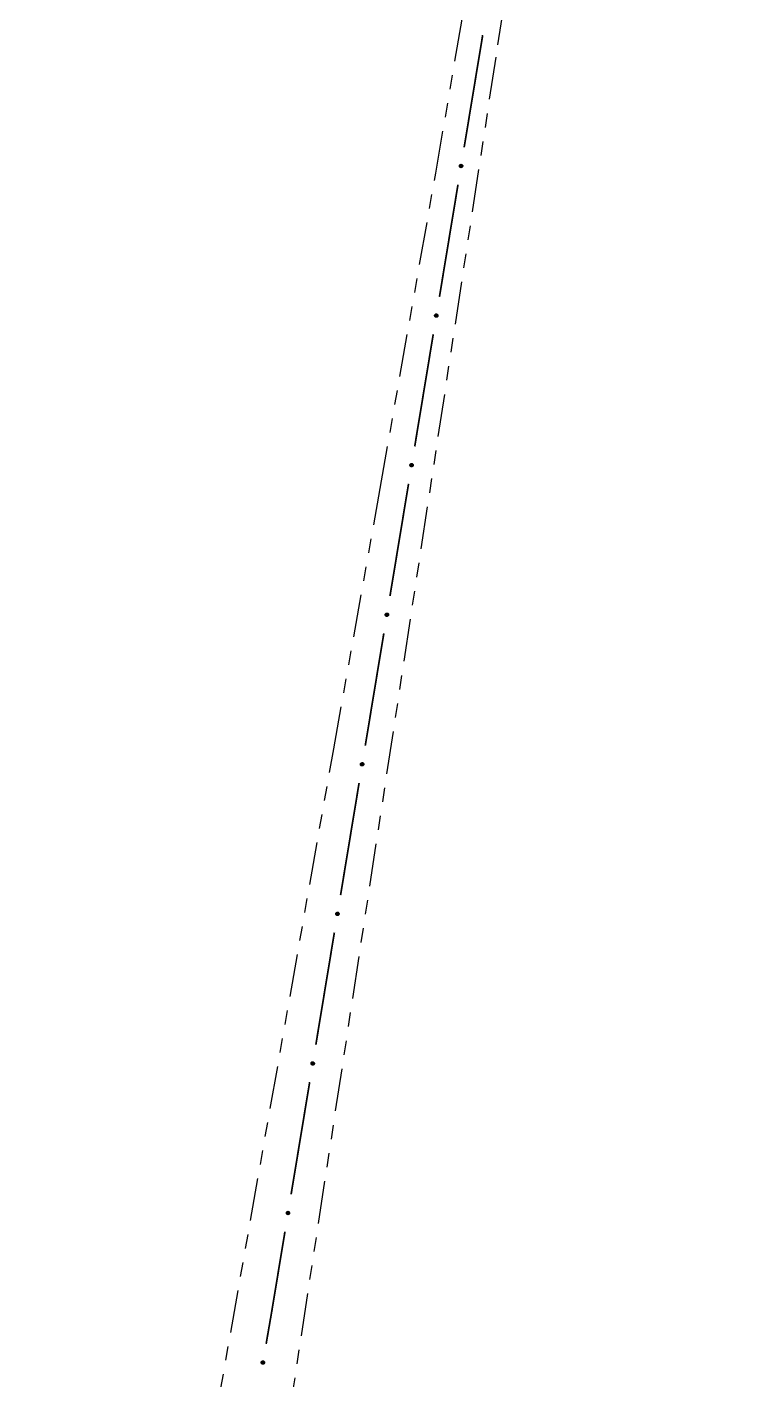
# Model space of a CAD drawing. Extents: x 211453 to 215163, y 4877397 to 4881305.
# Drawn here: x 212484.9 to 212561.8, y 4878520.8 to 4878663.6 of the extents above; entities that cross this region are included whole.
import ezdxf

# ---------------------------------------------------------------- set-up
doc = ezdxf.new("R2010")
doc.units = 0
doc.header["$LTSCALE"] = 1.5
doc.header["$MEASUREMENT"] = 0
doc.linetypes.add('TRACO_25', pattern=[8, 3, -1, 1, -1, 1, -1])
doc.layers.add('SV-EIXO-RUA-N-PAV', color=6, linetype='CONTINUOUS')
doc.layers.add('SV-RUA-NAO-PAV', color=7, linetype='CONTINUOUS')

msp = doc.modelspace()

# ---------------------------------------------------------------- linework, layer by layer
at = {"layer": 'SV-EIXO-RUA-N-PAV', "const_width": 0.18}
for points in [[(212531.019325, 4878650.899553), (212532.976375, 4878662.738892)], [(212528.409926, 4878635.113767), (212530.366976, 4878646.953106)], [(212525.800527, 4878619.327981), (212527.757577, 4878631.167321)], [(212523.191128, 4878603.542195), (212525.148178, 4878615.381535)], [(212520.581729, 4878587.756409), (212522.538779, 4878599.595749)], [(212517.97233, 4878571.970623), (212519.929379, 4878583.809963)], [(212515.362931, 4878556.184837), (212517.31998, 4878568.024177)], [(212512.753532, 4878540.399052), (212514.710581, 4878552.238391)], [(212510.728028, 4878528.145591), (212512.101182, 4878536.452605)], [(212510.628928, 4878527.573857), (212510.728028, 4878528.145591)], [(212510.116568, 4878524.617933), (212510.628928, 4878527.573857)]]:
    msp.add_lwpolyline(points, dxfattribs=at)
at = {"layer": 'SV-EIXO-RUA-N-PAV'}
for points in [[(212530.561111, 4878648.802526), (212530.53207, 4878648.841879), (212530.515158, 4878648.881639), (212530.510598, 4878648.918861), (212530.515144, 4878648.952804), (212530.523707, 4878648.987006), (212530.539947, 4878649.019583), (212530.565982, 4878649.051748), (212530.605254, 4878649.081157), (212530.647123, 4878649.095805), (212530.683376, 4878649.102228), (212530.719043, 4878649.099525), (212530.752128, 4878649.090651), (212530.78541, 4878649.072662), (212530.817748, 4878649.04596), (212530.846365, 4878649.005755), (212530.862677, 4878648.966661), (212530.866143, 4878648.930543), (212530.863199, 4878648.894703), (212530.854039, 4878648.859891), (212530.837912, 4878648.828004), (212530.810969, 4878648.795493), (212530.770913, 4878648.767774), (212530.732107, 4878648.751059), (212530.696047, 4878648.747087), (212530.660827, 4878648.75078), (212530.626419, 4878648.758951), (212530.592992, 4878648.773913), (212530.561111, 4878648.802526)], [(212527.951712, 4878633.01674), (212527.922671, 4878633.056093), (212527.905759, 4878633.095853), (212527.901199, 4878633.133075), (212527.905745, 4878633.167018), (212527.914308, 4878633.20122), (212527.930548, 4878633.233797), (212527.956582, 4878633.265962), (212527.995855, 4878633.295371), (212528.037724, 4878633.310019), (212528.073977, 4878633.316442), (212528.109644, 4878633.313739), (212528.142729, 4878633.304865), (212528.176011, 4878633.286876), (212528.208349, 4878633.260175), (212528.236966, 4878633.219969), (212528.253278, 4878633.180876), (212528.256744, 4878633.144757), (212528.2538, 4878633.108917), (212528.24464, 4878633.074105), (212528.228513, 4878633.042218), (212528.20157, 4878633.009707), (212528.161514, 4878632.981988), (212528.122708, 4878632.965273), (212528.086647, 4878632.961301), (212528.051428, 4878632.964994), (212528.01702, 4878632.973165), (212527.983593, 4878632.988127), (212527.951712, 4878633.01674)], [(212525.342313, 4878617.230954), (212525.313272, 4878617.270307), (212525.29636, 4878617.310067), (212525.2918, 4878617.347289), (212525.296346, 4878617.381232), (212525.304909, 4878617.415434), (212525.321149, 4878617.448011), (212525.347183, 4878617.480176), (212525.386455, 4878617.509585), (212525.428325, 4878617.524233), (212525.464578, 4878617.530656), (212525.500245, 4878617.527953), (212525.53333, 4878617.519079), (212525.566612, 4878617.50109), (212525.59895, 4878617.474389), (212525.627566, 4878617.434183), (212525.643879, 4878617.39509), (212525.647345, 4878617.358971), (212525.644401, 4878617.323131), (212525.635241, 4878617.288319), (212525.619114, 4878617.256432), (212525.592171, 4878617.223921), (212525.552115, 4878617.196202), (212525.513309, 4878617.179487), (212525.477248, 4878617.175515), (212525.442029, 4878617.179208), (212525.407621, 4878617.187379), (212525.374194, 4878617.202341), (212525.342313, 4878617.230954)], [(212522.732914, 4878601.445168), (212522.703873, 4878601.484521), (212522.686961, 4878601.524281), (212522.682401, 4878601.561503), (212522.686947, 4878601.595446), (212522.69551, 4878601.629648), (212522.71175, 4878601.662225), (212522.737784, 4878601.69439), (212522.777056, 4878601.723799), (212522.818926, 4878601.738447), (212522.855179, 4878601.74487), (212522.890846, 4878601.742168), (212522.923931, 4878601.733293), (212522.957213, 4878601.715304), (212522.989551, 4878601.688603), (212523.018167, 4878601.648397), (212523.03448, 4878601.609304), (212523.037946, 4878601.573185), (212523.035002, 4878601.537345), (212523.025842, 4878601.502533), (212523.009715, 4878601.470646), (212522.982772, 4878601.438135), (212522.942716, 4878601.410417), (212522.90391, 4878601.393701), (212522.867849, 4878601.389729), (212522.83263, 4878601.393423), (212522.798222, 4878601.401594), (212522.764795, 4878601.416555), (212522.732914, 4878601.445168)], [(212520.123515, 4878585.659382), (212520.094474, 4878585.698735), (212520.077562, 4878585.738495), (212520.073002, 4878585.775718), (212520.077548, 4878585.80966), (212520.086111, 4878585.843862), (212520.102351, 4878585.87644), (212520.128385, 4878585.908604), (212520.167657, 4878585.938013), (212520.209527, 4878585.952661), (212520.24578, 4878585.959085), (212520.281447, 4878585.956382), (212520.314532, 4878585.947507), (212520.347814, 4878585.929518), (212520.380152, 4878585.902817), (212520.408768, 4878585.862612), (212520.425081, 4878585.823518), (212520.428547, 4878585.787399), (212520.425603, 4878585.751559), (212520.416443, 4878585.716747), (212520.400316, 4878585.68486), (212520.373373, 4878585.652349), (212520.333317, 4878585.624631), (212520.294511, 4878585.607916), (212520.25845, 4878585.603943), (212520.223231, 4878585.607637), (212520.188823, 4878585.615808), (212520.155396, 4878585.63077), (212520.123515, 4878585.659382)], [(212517.514116, 4878569.873596), (212517.485075, 4878569.912949), (212517.468163, 4878569.952709), (212517.463603, 4878569.989932), (212517.468149, 4878570.023875), (212517.476712, 4878570.058076), (212517.492952, 4878570.090654), (212517.518986, 4878570.122818), (212517.558258, 4878570.152227), (212517.600128, 4878570.166875), (212517.636381, 4878570.173299), (212517.672047, 4878570.170596), (212517.705133, 4878570.161721), (212517.738415, 4878570.143732), (212517.770753, 4878570.117031), (212517.799369, 4878570.076826), (212517.815682, 4878570.037732), (212517.819148, 4878570.001613), (212517.816204, 4878569.965773), (212517.807043, 4878569.930961), (212517.790917, 4878569.899074), (212517.763974, 4878569.866563), (212517.723918, 4878569.838845), (212517.685112, 4878569.82213), (212517.649051, 4878569.818157), (212517.613832, 4878569.821851), (212517.579424, 4878569.830022), (212517.545997, 4878569.844984), (212517.514116, 4878569.873596)], [(212514.904717, 4878554.08781), (212514.875676, 4878554.127163), (212514.858764, 4878554.166924), (212514.854204, 4878554.204146), (212514.85875, 4878554.238089), (212514.867313, 4878554.27229), (212514.883553, 4878554.304868), (212514.909587, 4878554.337032), (212514.948859, 4878554.366441), (212514.990729, 4878554.381089), (212515.026982, 4878554.387513), (212515.062648, 4878554.38481), (212515.095734, 4878554.375935), (212515.129016, 4878554.357946), (212515.161354, 4878554.331245), (212515.18997, 4878554.29104), (212515.206283, 4878554.251946), (212515.209749, 4878554.215827), (212515.206805, 4878554.179987), (212515.197644, 4878554.145175), (212515.181518, 4878554.113288), (212515.154575, 4878554.080777), (212515.114518, 4878554.053059), (212515.075713, 4878554.036344), (212515.039652, 4878554.032372), (212515.004433, 4878554.036065), (212514.970025, 4878554.044236), (212514.936598, 4878554.059198), (212514.904717, 4878554.08781)], [(212512.295318, 4878538.302024), (212512.266277, 4878538.341377), (212512.249365, 4878538.381138), (212512.244805, 4878538.41836), (212512.249351, 4878538.452303), (212512.257914, 4878538.486504), (212512.274154, 4878538.519082), (212512.300188, 4878538.551247), (212512.33946, 4878538.580656), (212512.38133, 4878538.595303), (212512.417583, 4878538.601727), (212512.453249, 4878538.599024), (212512.486335, 4878538.590149), (212512.519617, 4878538.572161), (212512.551955, 4878538.545459), (212512.580571, 4878538.505254), (212512.596884, 4878538.46616), (212512.60035, 4878538.430041), (212512.597405, 4878538.394202), (212512.588245, 4878538.359389), (212512.572119, 4878538.327502), (212512.545176, 4878538.294991), (212512.505119, 4878538.267273), (212512.466314, 4878538.250558), (212512.430253, 4878538.246586), (212512.395034, 4878538.250279), (212512.360626, 4878538.25845), (212512.327199, 4878538.273412), (212512.295318, 4878538.302024)], [(212509.641992, 4878522.524547), (212509.61326, 4878522.564126), (212509.596659, 4878522.604017), (212509.592389, 4878522.641274), (212509.5972, 4878522.67518), (212509.60603, 4878522.709314), (212509.622524, 4878522.741764), (212509.648808, 4878522.773724), (212509.688309, 4878522.802826), (212509.730291, 4878522.817146), (212509.766594, 4878522.823286), (212509.802238, 4878522.820305), (212509.835253, 4878522.811172), (212509.868394, 4878522.792924), (212509.900522, 4878522.765971), (212509.928824, 4878522.725543), (212509.944831, 4878522.686324), (212509.948014, 4878522.650179), (212509.94479, 4878522.614363), (212509.935359, 4878522.579624), (212509.918984, 4878522.547864), (212509.891788, 4878522.515564), (212509.851516, 4878522.488159), (212509.812581, 4878522.471747), (212509.77649, 4878522.468057), (212509.741301, 4878522.472025), (212509.706958, 4878522.480465), (212509.673648, 4878522.495687), (212509.641992, 4878522.524547)]]:
    msp.add_lwpolyline(points, close=True, dxfattribs=at)
for points in [[(212530.515158, 4878648.881639), (212530.523707, 4878648.987006)], [(212530.522332, 4878648.864503), (212530.531357, 4878648.994399)], [(212530.53207, 4878648.841879), (212530.539947, 4878649.019583)], [(212530.546164, 4878648.824604), (212530.552174, 4878649.0283)], [(212530.561111, 4878648.802526), (212530.565982, 4878649.051748)], [(212530.578963, 4878648.788756), (212530.586899, 4878649.062669)], [(212530.592992, 4878648.773913), (212530.605254, 4878649.081157)], [(212530.610616, 4878648.771076), (212530.625006, 4878649.08403)], [(212530.626419, 4878648.758951), (212530.647123, 4878649.095805)], [(212530.64316, 4878648.758781), (212530.662679, 4878649.094399)], [(212530.660827, 4878648.75078), (212530.683376, 4878649.102228)], [(212530.679286, 4878648.751426), (212530.703501, 4878649.098716)], [(212530.696047, 4878648.747087), (212530.719043, 4878649.099525)], [(212530.715402, 4878648.752372), (212530.735588, 4878649.092029)], [(212530.732107, 4878648.751059), (212530.752128, 4878649.090651)], [(212530.752852, 4878648.761395), (212530.769033, 4878649.076819)], [(212530.770913, 4878648.767774), (212530.78541, 4878649.072662)], [(212530.790058, 4878648.785671), (212530.801588, 4878649.056224)], [(212530.810969, 4878648.795493), (212530.817748, 4878649.04596)], [(212530.822992, 4878648.817569), (212530.831249, 4878649.018128)], [(212530.837912, 4878648.828004), (212530.846365, 4878649.005755)], [(212530.846056, 4878648.848333), (212530.853957, 4878648.979799)], [(212530.854039, 4878648.859891), (212530.862677, 4878648.966661)], [(212527.905759, 4878633.095853), (212527.914308, 4878633.20122)], [(212527.912933, 4878633.078717), (212527.921958, 4878633.208614)], [(212527.922671, 4878633.056093), (212527.930548, 4878633.233797)], [(212527.936765, 4878633.038818), (212527.942775, 4878633.242515)], [(212527.951712, 4878633.01674), (212527.956582, 4878633.265962)], [(212527.969564, 4878633.00297), (212527.9775, 4878633.276883)], [(212527.983593, 4878632.988127), (212527.995855, 4878633.295371)], [(212528.001217, 4878632.98529), (212528.015607, 4878633.298244)], [(212528.01702, 4878632.973165), (212528.037724, 4878633.310019)], [(212528.033761, 4878632.972995), (212528.05328, 4878633.308613)], [(212528.051428, 4878632.964994), (212528.073977, 4878633.316442)], [(212528.069887, 4878632.965641), (212528.094102, 4878633.31293)], [(212528.086647, 4878632.961301), (212528.109644, 4878633.313739)], [(212528.106003, 4878632.966586), (212528.126189, 4878633.306243)], [(212528.122708, 4878632.965273), (212528.142729, 4878633.304865)], [(212528.143453, 4878632.975609), (212528.159634, 4878633.291033)], [(212528.161514, 4878632.981988), (212528.176011, 4878633.286876)], [(212528.180659, 4878632.999885), (212528.192189, 4878633.270438)], [(212528.20157, 4878633.009707), (212528.208349, 4878633.260175)], [(212528.213593, 4878633.031784), (212528.22185, 4878633.232342)], [(212528.228513, 4878633.042218), (212528.236966, 4878633.219969)], [(212528.236657, 4878633.062547), (212528.244558, 4878633.194013)], [(212528.24464, 4878633.074105), (212528.253278, 4878633.180876)], [(212525.29636, 4878617.310067), (212525.304909, 4878617.415434)], [(212525.303534, 4878617.292931), (212525.312559, 4878617.422828)], [(212525.313272, 4878617.270307), (212525.321149, 4878617.448011)], [(212525.327366, 4878617.253032), (212525.333376, 4878617.456729)], [(212525.342313, 4878617.230954), (212525.347183, 4878617.480176)], [(212525.360165, 4878617.217184), (212525.368101, 4878617.491097)], [(212525.374194, 4878617.202341), (212525.386455, 4878617.509585)], [(212525.391818, 4878617.199504), (212525.406208, 4878617.512458)], [(212525.407621, 4878617.187379), (212525.428325, 4878617.524233)], [(212525.424362, 4878617.187209), (212525.443881, 4878617.522827)], [(212525.442029, 4878617.179208), (212525.464578, 4878617.530656)], [(212525.460488, 4878617.179855), (212525.484702, 4878617.527144)], [(212525.477248, 4878617.175515), (212525.500245, 4878617.527953)], [(212525.496604, 4878617.1808), (212525.51679, 4878617.520457)], [(212525.513309, 4878617.179487), (212525.53333, 4878617.519079)], [(212525.534054, 4878617.189823), (212525.550235, 4878617.505247)], [(212525.552115, 4878617.196202), (212525.566612, 4878617.50109)], [(212525.57126, 4878617.214099), (212525.58279, 4878617.484652)], [(212525.592171, 4878617.223921), (212525.59895, 4878617.474389)], [(212525.604194, 4878617.245998), (212525.612451, 4878617.446556)], [(212525.619114, 4878617.256432), (212525.627566, 4878617.434183)], [(212525.627258, 4878617.276761), (212525.635159, 4878617.408227)], [(212525.635241, 4878617.288319), (212525.643879, 4878617.39509)], [(212522.686961, 4878601.524281), (212522.69551, 4878601.629648)], [(212522.694135, 4878601.507145), (212522.70316, 4878601.637042)], [(212522.703873, 4878601.484521), (212522.71175, 4878601.662225)], [(212522.717966, 4878601.467246), (212522.723977, 4878601.670943)], [(212522.732914, 4878601.445168), (212522.737784, 4878601.69439)], [(212522.750766, 4878601.431398), (212522.758702, 4878601.705311)], [(212522.764795, 4878601.416555), (212522.777056, 4878601.723799)], [(212522.782419, 4878601.413718), (212522.796809, 4878601.726672)], [(212522.798222, 4878601.401594), (212522.818926, 4878601.738447)], [(212522.814963, 4878601.401423), (212522.834482, 4878601.737042)], [(212522.83263, 4878601.393423), (212522.855179, 4878601.74487)], [(212522.851089, 4878601.394069), (212522.875303, 4878601.741358)], [(212522.867849, 4878601.389729), (212522.890846, 4878601.742168)], [(212522.887205, 4878601.395014), (212522.907391, 4878601.734671)], [(212522.90391, 4878601.393701), (212522.923931, 4878601.733293)], [(212522.924655, 4878601.404037), (212522.940836, 4878601.719461)], [(212522.942716, 4878601.410417), (212522.957213, 4878601.715304)], [(212522.961861, 4878601.428314), (212522.973391, 4878601.698866)], [(212522.982772, 4878601.438135), (212522.989551, 4878601.688603)], [(212522.994794, 4878601.460212), (212523.003052, 4878601.66077)], [(212523.009715, 4878601.470646), (212523.018167, 4878601.648397)], [(212523.017859, 4878601.490975), (212523.02576, 4878601.622441)], [(212523.025842, 4878601.502533), (212523.03448, 4878601.609304)], [(212520.077562, 4878585.738495), (212520.086111, 4878585.843862)], [(212520.084736, 4878585.721359), (212520.09376, 4878585.851256)], [(212520.094474, 4878585.698735), (212520.102351, 4878585.87644)], [(212520.108567, 4878585.681461), (212520.114578, 4878585.885157)], [(212520.123515, 4878585.659382), (212520.128385, 4878585.908604)], [(212520.141367, 4878585.645612), (212520.149303, 4878585.919525)], [(212520.155396, 4878585.63077), (212520.167657, 4878585.938013)], [(212520.17302, 4878585.627932), (212520.18741, 4878585.940887)], [(212520.188823, 4878585.615808), (212520.209527, 4878585.952661)], [(212520.205564, 4878585.615638), (212520.225083, 4878585.951256)], [(212520.223231, 4878585.607637), (212520.24578, 4878585.959085)], [(212520.24169, 4878585.608283), (212520.265904, 4878585.955572)], [(212520.25845, 4878585.603943), (212520.281447, 4878585.956382)], [(212520.277805, 4878585.609228), (212520.297992, 4878585.948885)], [(212520.294511, 4878585.607916), (212520.314532, 4878585.947507)], [(212520.315256, 4878585.618251), (212520.331437, 4878585.933675)], [(212520.333317, 4878585.624631), (212520.347814, 4878585.929518)], [(212520.352462, 4878585.642528), (212520.363991, 4878585.913081)], [(212520.373373, 4878585.652349), (212520.380152, 4878585.902817)], [(212520.385395, 4878585.674426), (212520.393653, 4878585.874984)], [(212520.400316, 4878585.68486), (212520.408768, 4878585.862612)], [(212520.40846, 4878585.705189), (212520.416361, 4878585.836655)], [(212520.416443, 4878585.716747), (212520.425081, 4878585.823518)], [(212517.468163, 4878569.952709), (212517.476712, 4878570.058076)], [(212517.475337, 4878569.935573), (212517.484361, 4878570.06547)], [(212517.485075, 4878569.912949), (212517.492952, 4878570.090654)], [(212517.499168, 4878569.895675), (212517.505179, 4878570.099371)], [(212517.514116, 4878569.873596), (212517.518986, 4878570.122818)], [(212517.531968, 4878569.859826), (212517.539904, 4878570.133739)], [(212517.545997, 4878569.844984), (212517.558258, 4878570.152227)], [(212517.563621, 4878569.842146), (212517.578011, 4878570.155101)], [(212517.579424, 4878569.830022), (212517.600128, 4878570.166875)], [(212517.596165, 4878569.829852), (212517.615684, 4878570.16547)], [(212517.613832, 4878569.821851), (212517.636381, 4878570.173299)], [(212517.632291, 4878569.822497), (212517.656505, 4878570.169786)], [(212517.649051, 4878569.818157), (212517.672047, 4878570.170596)], [(212517.668406, 4878569.823442), (212517.688593, 4878570.163099)], [(212517.685112, 4878569.82213), (212517.705133, 4878570.161721)], [(212517.705857, 4878569.832465), (212517.722038, 4878570.147889)], [(212517.723918, 4878569.838845), (212517.738415, 4878570.143732)], [(212517.743063, 4878569.856742), (212517.754592, 4878570.127295)], [(212517.763974, 4878569.866563), (212517.770753, 4878570.117031)], [(212517.775996, 4878569.88864), (212517.784254, 4878570.089199)], [(212517.790917, 4878569.899074), (212517.799369, 4878570.076826)], [(212517.799061, 4878569.919403), (212517.806962, 4878570.050869)], [(212517.807043, 4878569.930961), (212517.815682, 4878570.037732)], [(212514.858764, 4878554.166924), (212514.867313, 4878554.27229)], [(212514.865938, 4878554.149787), (212514.874962, 4878554.279684)], [(212514.875676, 4878554.127163), (212514.883553, 4878554.304868)], [(212514.889769, 4878554.109889), (212514.89578, 4878554.313585)], [(212514.904717, 4878554.08781), (212514.909587, 4878554.337032)], [(212514.922569, 4878554.07404), (212514.930505, 4878554.347953)], [(212514.936598, 4878554.059198), (212514.948859, 4878554.366441)], [(212514.954222, 4878554.05636), (212514.968612, 4878554.369315)], [(212514.970025, 4878554.044236), (212514.990729, 4878554.381089)], [(212514.986766, 4878554.044066), (212515.006285, 4878554.379684)], [(212515.004433, 4878554.036065), (212515.026982, 4878554.387513)], [(212515.022892, 4878554.036711), (212515.047106, 4878554.384)], [(212515.039652, 4878554.032372), (212515.062648, 4878554.38481)], [(212515.059007, 4878554.037656), (212515.079194, 4878554.377313)], [(212515.075713, 4878554.036344), (212515.095734, 4878554.375935)], [(212515.096458, 4878554.046679), (212515.112639, 4878554.362103)], [(212515.114518, 4878554.053059), (212515.129016, 4878554.357946)], [(212515.133664, 4878554.070956), (212515.145193, 4878554.341509)], [(212515.154575, 4878554.080777), (212515.161354, 4878554.331245)], [(212515.166597, 4878554.102854), (212515.174855, 4878554.303413)], [(212515.181518, 4878554.113288), (212515.18997, 4878554.29104)], [(212515.189662, 4878554.133617), (212515.197563, 4878554.265083)], [(212515.197644, 4878554.145175), (212515.206283, 4878554.251946)], [(212512.249365, 4878538.381138), (212512.257914, 4878538.486504)], [(212512.256539, 4878538.364001), (212512.265563, 4878538.493898)], [(212512.266277, 4878538.341377), (212512.274154, 4878538.519082)], [(212512.28037, 4878538.324103), (212512.286381, 4878538.527799)], [(212512.295318, 4878538.302024), (212512.300188, 4878538.551247)], [(212512.31317, 4878538.288254), (212512.321106, 4878538.562167)], [(212512.327199, 4878538.273412), (212512.33946, 4878538.580656)], [(212512.344823, 4878538.270574), (212512.359213, 4878538.583529)], [(212512.360626, 4878538.25845), (212512.38133, 4878538.595303)], [(212512.377367, 4878538.25828), (212512.396886, 4878538.593898)], [(212512.395034, 4878538.250279), (212512.417583, 4878538.601727)], [(212512.413493, 4878538.250925), (212512.437707, 4878538.598214)], [(212512.430253, 4878538.246586), (212512.453249, 4878538.599024)], [(212512.449608, 4878538.25187), (212512.469795, 4878538.591527)], [(212512.466314, 4878538.250558), (212512.486335, 4878538.590149)], [(212512.487059, 4878538.260893), (212512.50324, 4878538.576318)], [(212512.505119, 4878538.267273), (212512.519617, 4878538.572161)], [(212512.524265, 4878538.28517), (212512.535794, 4878538.555723)], [(212512.545176, 4878538.294991), (212512.551955, 4878538.545459)], [(212512.557198, 4878538.317068), (212512.565456, 4878538.517627)], [(212512.572119, 4878538.327502), (212512.580571, 4878538.505254)], [(212512.580263, 4878538.347831), (212512.588164, 4878538.479297)], [(212512.588245, 4878538.359389), (212512.596884, 4878538.46616)], [(212509.596659, 4878522.604017), (212509.60603, 4878522.709314)], [(212509.603698, 4878522.586825), (212509.613737, 4878522.716648)], [(212509.61326, 4878522.564126), (212509.622524, 4878522.741764)], [(212509.627217, 4878522.546742), (212509.634818, 4878522.750385)], [(212509.641992, 4878522.524547), (212509.648808, 4878522.773724)], [(212509.659736, 4878522.510639), (212509.66981, 4878522.784481)], [(212509.673648, 4878522.495687), (212509.688309, 4878522.802826)], [(212509.69125, 4878522.492712), (212509.708083, 4878522.805545)], [(212509.706958, 4878522.480465), (212509.730291, 4878522.817146)], [(212509.723697, 4878522.480164), (212509.745836, 4878522.815619)], [(212509.741301, 4878522.472025), (212509.766594, 4878522.823286)], [(212509.759765, 4878522.472527), (212509.78669, 4878522.819617)], [(212509.77649, 4878522.468057), (212509.802238, 4878522.820305)], [(212509.795886, 4878522.47319), (212509.818724, 4878522.812679)], [(212509.812581, 4878522.471747), (212509.835253, 4878522.811172)], [(212509.833406, 4878522.481921), (212509.852049, 4878522.797209)], [(212509.851516, 4878522.488159), (212509.868394, 4878522.792924)], [(212509.8708, 4878522.505906), (212509.884442, 4878522.776361)], [(212509.891788, 4878522.515564), (212509.900522, 4878522.765971)], [(212509.903982, 4878522.537546), (212509.913806, 4878522.738034)], [(212509.918984, 4878522.547864), (212509.928824, 4878522.725543)], [(212509.927286, 4878522.568128), (212509.936214, 4878522.699528)], [(212509.935359, 4878522.579624), (212509.944831, 4878522.686324)]]:
    msp.add_lwpolyline(points, dxfattribs=at)
at = {"layer": 'SV-RUA-NAO-PAV', "linetype": 'TRACO_25'}
for points in [[(212493.815407, 4878814.683583, 14.569242), (212491.304447, 4878812.03536, 14.569242), (212489.143992, 4878808.245482, 14.549103), (212488.329561, 4878803.539158, 14.549103), (212477.383431, 4878741.675871, 14.549103), (212468.344047, 4878691.394296, 15.455371), (212431.719904, 4878473.496303, 16.881483), (212425.37692, 4878433.659283, 15.996616), (212486.630449, 4878426.784097, 15.748854), (212495.036884, 4878467.134869, 15.748854), (212500.125455, 4878490.378517, 15.999132), (212517.24898, 4878587.418537, 15.999132), (212522.153326, 4878614.88288, 15.999132), (212528.021297, 4878648.172542, 15.576207), (212548.673638, 4878768.873656, 15.797462), (212548.805543, 4878769.458788, 15.797462), (212551.871043, 4878786.845239, 15.683957), (212555.218251, 4878798.212806, 15.693416), (212557.184246, 4878805.375283, 15.43803), (212557.043006, 4878807.776369, 15.43803)], [(212592.038422, 4878593.818646, 15.901507), (212585.170531, 4878551.04709, 15.750168), (212577.429472, 4878505.096055, 15.535929), (212572.007003, 4878459.40171, 15.624972), (212564.16035, 4878420.379883, 15.624972), (212497.366418, 4878424.889514, 15.996616), (212504.812411, 4878466.152726, 16.1028), (212534.582866, 4878661.712092, 15.797739), (212549.761989, 4878758.8902, 15.788003), (212551.366189, 4878768.178816, 15.788003), (212554.500679, 4878787.437755, 15.702874), (212557.325487, 4878798.454504, 15.608287), (212561.816247, 4878807.3165, 15.504241)]]:
    msp.add_polyline3d(points, dxfattribs=at)

doc.saveas('drawing.dxf')
